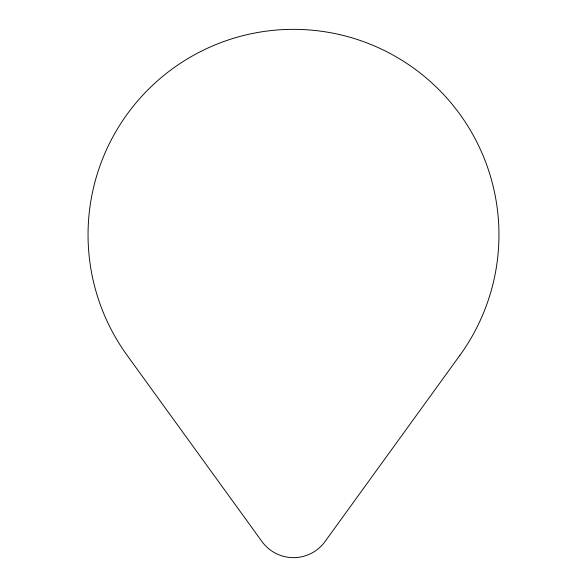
<?xml version="1.0" encoding="UTF-8"?>
<svg xmlns="http://www.w3.org/2000/svg" width="587" height="587" viewBox="0 0 587 587"><rect width="100%" height="100%" fill="white"/><g stroke="black" fill="none" stroke-linecap="round" stroke-linejoin="round"><path stroke-width="0.88" d="M459.9 355.304L325.022 541.559A38.918 38.918 0 0 1 261.978 541.559L127.1 355.304A205.45 205.45 0 0 1 156.105 82.048A205.45 205.45 0 0 1 430.895 82.048A205.45 205.45 0 0 1 459.9 355.304"/></g></svg>
